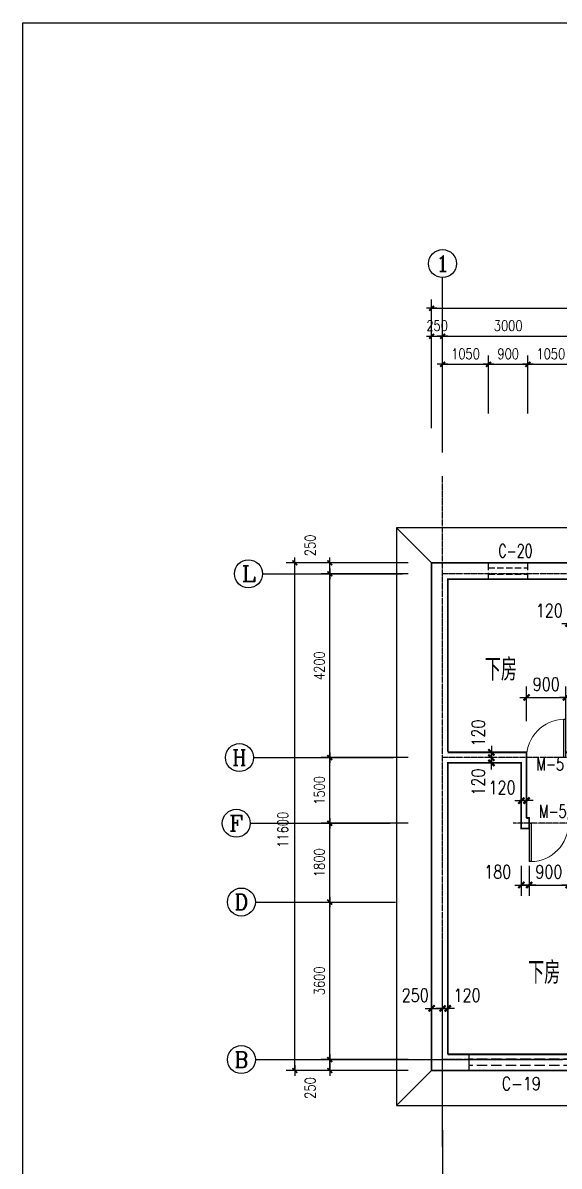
# Model space of a CAD drawing. Header units: millimetres. Extents: x -961 to 83139, y -328 to 41672.
# Drawn here: x -961 to 11298, y 15548 to 41672 of the extents above; entities that cross this region are included whole.
import ezdxf
from ezdxf.enums import TextEntityAlignment as Align

# ---------------------------------------------------------------- set-up
doc = ezdxf.new("R2010")
doc.units = ezdxf.units.MM
for name, pattern in [('CONTINOUS', [0]), ('DASH', [0.35, 0.25, -0.1]), ('DOTE', [2.42, 2, -0.2, 0.02, -0.2])]:
    doc.linetypes.add(name, pattern=pattern)
for name, color, linetype in [('AXIS', 3, 'Continuous'), ('AXIS_TEXT', 7, 'Continuous'), ('DOTE', 1, 'DOTE'), ('GROUND', 2, 'Continuous'), ('PUB_DIM', 3, 'Continuous'), ('PUB_TEXT', 7, 'Continuous'), ('PUB_WALL', 7, 'Continuous'), ('WALL', 9, 'Continuous'), ('WINDOW', 4, 'Continuous'), ('WINDOW_TEXT', 7, 'Continuous'), ('屋顶', 2, 'Continuous'), ('看线', 130, 'CONTINOUS')]:
    doc.layers.add(name, color=color, linetype=linetype)
doc.styles.add('_SIMPLEX', font='SIMPLEX.shx', dxfattribs={"width": 0.8})
doc.styles.add('_TCH_WINDOW', font='SIMPLEX', dxfattribs={"height": 3.5, "bigfont": 'GBCBIG'})
doc.styles.add('COMPLEX', font='COMPLEX')
doc.styles.add('DIM_FONT', font='SIMPLEX.shx', dxfattribs={"width": 0.8})
doc.styles.add('SIMPLEX', font='SIMPLEX.SHX')
doc.dimstyles.new('AXIS', dxfattribs={"dimtxt": 300, "dimasz": 1, "dimexe": 250, "dimexo": 300, "dimgap": 150, "dimtad": 1, "dimdec": 0, "dimzin": 0, "dimdsep": 46, "dimtxsty": 'DIM_FONT', "dimblk": '_DIMX', "dimcen": 0.09, "dimse1": 1, "dimse2": 1, "dimclrt": 7, "dimadec": 0, "dimazin": 0, "dimtfac": 1, "dimtdec": 0, "dimtix": 1, "dimtmove": 2, "dimatfit": 3, "dimldrblk": '_DIMX', "dimfxl": 1, "dimtolj": 1, "dimtzin": 0, "dimarcsym": 0})
doc.dimstyles.new('AXIS80', dxfattribs={"dimscale": 0.8, "dimtxt": 300, "dimasz": 1, "dimexe": 250, "dimexo": 300, "dimgap": 150, "dimtad": 1, "dimdec": 0, "dimzin": 0, "dimdsep": 46, "dimtxsty": 'DIM_FONT', "dimblk": '_DIMX', "dimcen": 0.09, "dimse1": 1, "dimse2": 1, "dimclrt": 7, "dimadec": 0, "dimazin": 0, "dimtfac": 1, "dimtdec": 0, "dimtix": 1, "dimtmove": 2, "dimatfit": 3, "dimldrblk": '_DIMX', "dimfxl": 1, "dimtolj": 1, "dimtzin": 0, "dimarcsym": 0})
doc.dimstyles.new('DIMA80', dxfattribs={"dimscale": 0.8, "dimtxt": 300, "dimasz": 1, "dimexe": 250, "dimexo": 300, "dimgap": 150, "dimtad": 1, "dimdec": 0, "dimzin": 0, "dimdsep": 46, "dimtxsty": 'DIM_FONT', "dimblk": '_DIMX', "dimcen": 0.09, "dimse1": 1, "dimclrt": 7, "dimadec": 0, "dimazin": 0, "dimtfac": 1, "dimtdec": 0, "dimtix": 1, "dimtmove": 2, "dimatfit": 3, "dimldrblk": '_DIMX', "dimfxl": 1, "dimtolj": 1, "dimtzin": 0, "dimarcsym": 0})
doc.dimstyles.new('DIMB80', dxfattribs={"dimscale": 0.8, "dimtxt": 300, "dimasz": 1, "dimexe": 250, "dimexo": 300, "dimgap": 150, "dimtad": 1, "dimdec": 0, "dimzin": 0, "dimdsep": 46, "dimtxsty": 'DIM_FONT', "dimblk": '_DIMX', "dimcen": 0.09, "dimse2": 1, "dimclrt": 7, "dimadec": 0, "dimazin": 0, "dimtfac": 1, "dimtdec": 0, "dimtix": 1, "dimtmove": 2, "dimatfit": 3, "dimldrblk": '_DIMX', "dimfxl": 1, "dimtolj": 1, "dimtzin": 0, "dimarcsym": 0})
doc.dimstyles.new('DIMN', dxfattribs={"dimtxt": 300, "dimasz": 1, "dimexe": 250, "dimexo": 300, "dimgap": 150, "dimtad": 1, "dimdec": 0, "dimzin": 0, "dimdsep": 46, "dimtxsty": 'DIM_FONT', "dimblk": '_DIMX', "dimblk1": '_DIMX', "dimblk2": '_DIMX', "dimsah": 1, "dimcen": 0.09, "dimclrt": 7, "dimadec": 0, "dimazin": 0, "dimtfac": 1, "dimtdec": 0, "dimtix": 1, "dimtmove": 2, "dimatfit": 3, "dimldrblk": '_DIMX', "dimfxl": 1, "dimtolj": 1, "dimtzin": 0, "dimarcsym": 0})
doc.dimstyles.new('DIMN80', dxfattribs={"dimscale": 0.8, "dimtxt": 300, "dimasz": 1, "dimexe": 250, "dimexo": 300, "dimgap": 150, "dimtad": 1, "dimdec": 0, "dimzin": 0, "dimdsep": 46, "dimtxsty": 'DIM_FONT', "dimblk": '_DIMX', "dimcen": 0.09, "dimclrt": 7, "dimadec": 0, "dimazin": 0, "dimtfac": 1, "dimtdec": 0, "dimtix": 1, "dimtmove": 2, "dimatfit": 3, "dimldrblk": '_DIMX', "dimfxl": 1, "dimtolj": 1, "dimtzin": 0, "dimarcsym": 0})

# ---------------------------------------------------------------- blocks, each defined once
blk = doc.blocks.new('_DIMX')
blk.add_line((-150, 0), (150, 0))
at = {"const_width": 50}
blk.add_lwpolyline([(-70, -70), (70, 70)], dxfattribs=at)
blk = doc.blocks.new('*D446')
at = {"layer": 'Defpoints', "color": 0}
for p in [(6055, 21583), (8088, 21583), (8088, 17983)]:
    blk.add_point(p, dxfattribs=at)
at = {"layer": 'PUB_DIM', "color": 0, "lineweight": -2}
blk.add_line((6055, 17984), (6055, 21582), dxfattribs=at)
at = {"layer": 'PUB_DIM', "color": 0, "lineweight": -2, "xscale": 0.8, "yscale": 0.8, "zscale": 0.8}
for p, rotation in [((6055, 21583), 90), ((6055, 17983), 270)]:
    blk.add_blockref('_DIMX', p, dxfattribs=dict(at, rotation=rotation))
at = {"layer": 'PUB_DIM', "color": 7, "insert": (5815, 19783), "char_height": 240, "attachment_point": 5, "rotation": 90, "style": 'DIM_FONT'}
blk.add_mtext('\\A1;3600', dxfattribs=at)
blk = doc.blocks.new('*D447')
at = {"layer": 'Defpoints', "color": 0}
for p in [(5255, 29333), (8088, 29333), (8088, 17733)]:
    blk.add_point(p, dxfattribs=at)
at = {"layer": 'PUB_DIM', "color": 0, "lineweight": -2}
for p, q in [((7848, 29333), (5055, 29333)), ((5255, 17734), (5255, 29332)), ((7848, 17733), (5055, 17733))]:
    blk.add_line(p, q, dxfattribs=at)
at = {"layer": 'PUB_DIM', "color": 0, "lineweight": -2, "xscale": 0.8, "yscale": 0.8, "zscale": 0.8}
for p, rotation in [((5255, 29333), 90), ((5255, 17733), 270)]:
    blk.add_blockref('_DIMX', p, dxfattribs=dict(at, rotation=rotation))
at = {"layer": 'PUB_DIM', "color": 7, "insert": (4980, 23233), "char_height": 240, "attachment_point": 5, "rotation": 90, "style": 'DIM_FONT'}
blk.add_mtext('\\A1;11600', dxfattribs=at)
blk = doc.blocks.new('*D454')
at = {"layer": 'Defpoints', "color": 0}
for p in [(6055, 17983), (8088, 17983), (8088, 17733)]:
    blk.add_point(p, dxfattribs=at)
at = {"layer": 'PUB_DIM', "color": 0, "lineweight": -2}
for p, q in [((7848, 17983), (5855, 17983)), ((6055, 17734), (6055, 17982)), ((7848, 17733), (5855, 17733))]:
    blk.add_line(p, q, dxfattribs=at)
at = {"layer": 'PUB_DIM', "color": 0, "lineweight": -2, "xscale": 0.8, "yscale": 0.8, "zscale": 0.8}
for p, rotation in [((6055, 17983), 90), ((6055, 17733), 270)]:
    blk.add_blockref('_DIMX', p, dxfattribs=dict(at, rotation=rotation))
at = {"layer": 'PUB_DIM', "color": 7, "insert": (5605, 17333), "char_height": 240, "attachment_point": 5, "rotation": 90, "style": 'DIM_FONT'}
blk.add_mtext('\\A1;250', dxfattribs=at)
blk = doc.blocks.new('_AXISO')
blk.add_circle((0, 0), 0.5)
at = {"layer": 'AXIS_TEXT', "style": 'COMPLEX', "width": 1.041667}
blk.add_attdef('A', text='', height=0.56, dxfattribs=at).set_placement((-0.25, -0.28), (0.25, -0.28), align=Align.FIT)
blk = doc.blocks.new('*D527')
at = {"layer": 'Defpoints', "color": 0}
for p in [(71593, 35152), (8383, 33230), (71593, 33230)]:
    blk.add_point(p, dxfattribs=at)
at = {"layer": 'PUB_DIM', "color": 0, "lineweight": -2}
for p, q in [((8383, 33470), (8383, 35352)), ((71593, 33470), (71593, 35352)), ((8383, 35152), (71592, 35152))]:
    blk.add_line(p, q, dxfattribs=at)
at = {"layer": 'PUB_DIM', "color": 0, "lineweight": -2, "xscale": 0.8, "yscale": 0.8, "zscale": 0.8, "rotation": 180}
blk.add_blockref('_DIMX', (8383, 35152), dxfattribs=at)
at = {"layer": 'PUB_DIM', "color": 0, "lineweight": -2, "xscale": 0.8, "yscale": 0.8, "zscale": 0.8}
blk.add_blockref('_DIMX', (71593, 35152), dxfattribs=at)
at = {"layer": 'PUB_DIM', "color": 7, "insert": (39988, 35392), "char_height": 240, "attachment_point": 5, "style": 'DIM_FONT'}
blk.add_mtext('\\A1;63200', dxfattribs=at)
blk = doc.blocks.new('*D529')
at = {"layer": 'Defpoints', "color": 0}
for p in [(6055, 29333), (8088, 29333), (8088, 29083)]:
    blk.add_point(p, dxfattribs=at)
at = {"layer": 'PUB_DIM', "color": 0, "lineweight": -2}
for p, q in [((7848, 29333), (5855, 29333)), ((6055, 29084), (6055, 29332))]:
    blk.add_line(p, q, dxfattribs=at)
at = {"layer": 'PUB_DIM', "color": 0, "lineweight": -2, "xscale": 0.8, "yscale": 0.8, "zscale": 0.8}
for p, rotation in [((6055, 29333), 90), ((6055, 29083), 270)]:
    blk.add_blockref('_DIMX', p, dxfattribs=dict(at, rotation=rotation))
at = {"layer": 'PUB_DIM', "color": 7, "insert": (5605, 29733), "char_height": 240, "attachment_point": 5, "rotation": 90, "style": 'DIM_FONT'}
blk.add_mtext('\\A1;250', dxfattribs=at)
blk = doc.blocks.new('*D530')
at = {"layer": 'Defpoints', "color": 0}
for p in [(6055, 24883), (8088, 24883), (8088, 23383)]:
    blk.add_point(p, dxfattribs=at)
at = {"layer": 'PUB_DIM', "color": 0, "lineweight": -2}
for p, q in [((7848, 24883), (5855, 24883)), ((6055, 23384), (6055, 24882))]:
    blk.add_line(p, q, dxfattribs=at)
at = {"layer": 'PUB_DIM', "color": 0, "lineweight": -2, "xscale": 0.8, "yscale": 0.8, "zscale": 0.8}
for p, rotation in [((6055, 24883), 90), ((6055, 23383), 270)]:
    blk.add_blockref('_DIMX', p, dxfattribs=dict(at, rotation=rotation))
at = {"layer": 'PUB_DIM', "color": 7, "insert": (5815, 24133), "char_height": 240, "attachment_point": 5, "rotation": 90, "style": 'DIM_FONT'}
blk.add_mtext('\\A1;1500', dxfattribs=at)
blk = doc.blocks.new('*D531')
at = {"layer": 'Defpoints', "color": 0}
for p in [(6055, 29083), (8088, 29083), (8088, 24883)]:
    blk.add_point(p, dxfattribs=at)
at = {"layer": 'PUB_DIM', "color": 0, "lineweight": -2}
for p, q in [((7848, 29083), (5855, 29083)), ((6055, 24884), (6055, 29082))]:
    blk.add_line(p, q, dxfattribs=at)
at = {"layer": 'PUB_DIM', "color": 0, "lineweight": -2, "xscale": 0.8, "yscale": 0.8, "zscale": 0.8}
for p, rotation in [((6055, 29083), 90), ((6055, 24883), 270)]:
    blk.add_blockref('_DIMX', p, dxfattribs=dict(at, rotation=rotation))
at = {"layer": 'PUB_DIM', "color": 7, "insert": (5815, 26983), "char_height": 240, "attachment_point": 5, "rotation": 90, "style": 'DIM_FONT'}
blk.add_mtext('\\A1;4200', dxfattribs=at)
blk = doc.blocks.new('*D532')
at = {"layer": 'Defpoints', "color": 0}
for p in [(6055, 23383), (8088, 23383), (8088, 21583)]:
    blk.add_point(p, dxfattribs=at)
at = {"layer": 'PUB_DIM', "color": 0, "lineweight": -2}
for p, q in [((7848, 23383), (5855, 23383)), ((6055, 21584), (6055, 23382))]:
    blk.add_line(p, q, dxfattribs=at)
at = {"layer": 'PUB_DIM', "color": 0, "lineweight": -2, "xscale": 0.8, "yscale": 0.8, "zscale": 0.8}
for p, rotation in [((6055, 23383), 90), ((6055, 21583), 270)]:
    blk.add_blockref('_DIMX', p, dxfattribs=dict(at, rotation=rotation))
at = {"layer": 'PUB_DIM', "color": 7, "insert": (5815, 22483), "char_height": 240, "attachment_point": 5, "rotation": 90, "style": 'DIM_FONT'}
blk.add_mtext('\\A1;1800', dxfattribs=at)
blk = doc.blocks.new('*D541')
at = {"layer": 'Defpoints', "color": 0}
for p in [(11633, 33870), (10583, 32503), (11633, 32503)]:
    blk.add_point(p, dxfattribs=at)
at = {"layer": 'PUB_DIM', "color": 0, "lineweight": -2}
for p, q in [((11633, 32743), (11633, 34070)), ((10583, 33870), (11632, 33870))]:
    blk.add_line(p, q, dxfattribs=at)
at = {"layer": 'PUB_DIM', "color": 0, "lineweight": -2, "xscale": 0.8, "yscale": 0.8, "zscale": 0.8, "rotation": 180}
blk.add_blockref('_DIMX', (10583, 33870), dxfattribs=at)
at = {"layer": 'PUB_DIM', "color": 0, "lineweight": -2, "xscale": 0.8, "yscale": 0.8, "zscale": 0.8}
blk.add_blockref('_DIMX', (11633, 33870), dxfattribs=at)
at = {"layer": 'PUB_DIM', "color": 7, "insert": (11108, 34110), "char_height": 240, "attachment_point": 5, "style": 'DIM_FONT'}
blk.add_mtext('\\A1;1050', dxfattribs=at)
blk = doc.blocks.new('*D542')
at = {"layer": 'Defpoints', "color": 0}
for p in [(10583, 33870), (9683, 32503), (10583, 32503)]:
    blk.add_point(p, dxfattribs=at)
at = {"layer": 'PUB_DIM', "color": 0, "lineweight": -2}
for p, q in [((10583, 32743), (10583, 34070)), ((9683, 33870), (10582, 33870))]:
    blk.add_line(p, q, dxfattribs=at)
at = {"layer": 'PUB_DIM', "color": 0, "lineweight": -2, "xscale": 0.8, "yscale": 0.8, "zscale": 0.8, "rotation": 180}
blk.add_blockref('_DIMX', (9683, 33870), dxfattribs=at)
at = {"layer": 'PUB_DIM', "color": 0, "lineweight": -2, "xscale": 0.8, "yscale": 0.8, "zscale": 0.8}
blk.add_blockref('_DIMX', (10583, 33870), dxfattribs=at)
at = {"layer": 'PUB_DIM', "color": 7, "insert": (10133, 34110), "char_height": 240, "attachment_point": 5, "style": 'DIM_FONT'}
blk.add_mtext('\\A1;900', dxfattribs=at)
blk = doc.blocks.new('*D543')
at = {"layer": 'Defpoints', "color": 0}
for p in [(9683, 33870), (8633, 32503), (9683, 32503)]:
    blk.add_point(p, dxfattribs=at)
at = {"layer": 'PUB_DIM', "color": 0, "lineweight": -2}
for p, q in [((9683, 32743), (9683, 34070)), ((8633, 33870), (9682, 33870))]:
    blk.add_line(p, q, dxfattribs=at)
at = {"layer": 'PUB_DIM', "color": 0, "lineweight": -2, "xscale": 0.8, "yscale": 0.8, "zscale": 0.8, "rotation": 180}
blk.add_blockref('_DIMX', (8633, 33870), dxfattribs=at)
at = {"layer": 'PUB_DIM', "color": 0, "lineweight": -2, "xscale": 0.8, "yscale": 0.8, "zscale": 0.8}
blk.add_blockref('_DIMX', (9683, 33870), dxfattribs=at)
at = {"layer": 'PUB_DIM', "color": 7, "insert": (9158, 34110), "char_height": 240, "attachment_point": 5, "style": 'DIM_FONT'}
blk.add_mtext('\\A1;1050', dxfattribs=at)
blk = doc.blocks.new('*D544')
at = {"layer": 'Defpoints', "color": 0}
for p in [(8633, 34512), (8383, 32169), (8633, 32169)]:
    blk.add_point(p, dxfattribs=at)
at = {"layer": 'PUB_DIM', "color": 0, "lineweight": -2}
for p, q in [((8382, 34512), (8381, 34512)), ((8383, 32409), (8383, 34712)), ((8383, 34512), (8633, 34512)), ((8633, 34512), (8634, 34512))]:
    blk.add_line(p, q, dxfattribs=at)
at = {"layer": 'PUB_DIM', "color": 0, "lineweight": -2, "xscale": 0.8, "yscale": 0.8, "zscale": 0.8}
blk.add_blockref('_DIMX', (8383, 34512), dxfattribs=at)
at = {"layer": 'PUB_DIM', "color": 0, "lineweight": -2, "xscale": 0.8, "yscale": 0.8, "zscale": 0.8, "rotation": 180}
blk.add_blockref('_DIMX', (8633, 34512), dxfattribs=at)
at = {"layer": 'PUB_DIM', "color": 7, "insert": (8508, 34752), "char_height": 240, "attachment_point": 5, "style": 'DIM_FONT'}
blk.add_mtext('\\A1;250', dxfattribs=at)
blk = doc.blocks.new('*D545')
at = {"layer": 'Defpoints', "color": 0}
for p in [(11633, 34512), (8633, 32169), (11633, 32169)]:
    blk.add_point(p, dxfattribs=at)
at = {"layer": 'PUB_DIM', "color": 0, "lineweight": -2}
for p, q in [((8633, 34512), (11632, 34512)), ((11633, 32409), (11633, 34712))]:
    blk.add_line(p, q, dxfattribs=at)
at = {"layer": 'PUB_DIM', "color": 0, "lineweight": -2, "xscale": 0.8, "yscale": 0.8, "zscale": 0.8, "rotation": 180}
blk.add_blockref('_DIMX', (8633, 34512), dxfattribs=at)
at = {"layer": 'PUB_DIM', "color": 0, "lineweight": -2, "xscale": 0.8, "yscale": 0.8, "zscale": 0.8}
blk.add_blockref('_DIMX', (11633, 34512), dxfattribs=at)
at = {"layer": 'PUB_DIM', "color": 7, "insert": (10133, 34752), "char_height": 240, "attachment_point": 5, "style": 'DIM_FONT'}
blk.add_mtext('\\A1;3000', dxfattribs=at)
blk = doc.blocks.new('*D633')
at = {"layer": 'Defpoints', "color": 0}
for p in [(8633, 19153), (8753, 19153), (8753, 19153)]:
    blk.add_point(p, dxfattribs=at)
at = {"layer": 'PUB_DIM', "color": 0, "lineweight": -2}
for p, q in [((8632, 19153), (8631, 19153)), ((8633, 19153), (8753, 19153)), ((8754, 19153), (8755, 19153))]:
    blk.add_line(p, q, dxfattribs=at)
blk.add_blockref('_DIMX', (8633, 19153), dxfattribs=at)
at = {"layer": 'PUB_DIM', "color": 0, "lineweight": -2, "rotation": 180}
blk.add_blockref('_DIMX', (8753, 19153), dxfattribs=at)
at = {"layer": 'PUB_DIM', "color": 7, "insert": (9193, 19453), "char_height": 300, "attachment_point": 5, "style": 'DIM_FONT'}
blk.add_mtext('\\A1;120', dxfattribs=at)
blk = doc.blocks.new('*D634')
at = {"layer": 'Defpoints', "color": 0}
for p in [(8383, 19153), (8633, 19153), (8633, 19153)]:
    blk.add_point(p, dxfattribs=at)
at = {"layer": 'PUB_DIM', "color": 0, "lineweight": -2}
for p, q in [((8382, 19153), (8381, 19153)), ((8383, 19153), (8633, 19153)), ((8634, 19153), (8635, 19153))]:
    blk.add_line(p, q, dxfattribs=at)
blk.add_blockref('_DIMX', (8383, 19153), dxfattribs=at)
at = {"layer": 'PUB_DIM', "color": 0, "lineweight": -2, "rotation": 180}
blk.add_blockref('_DIMX', (8633, 19153), dxfattribs=at)
at = {"layer": 'PUB_DIM', "color": 7, "insert": (8008, 19453), "char_height": 300, "attachment_point": 5, "style": 'DIM_FONT'}
blk.add_mtext('\\A1;250', dxfattribs=at)
blk = doc.blocks.new('$DorLib2D$00000001')
for p, q in [((0.45, 0.975), (0.5, 0.975)), ((0.45, 0), (0.45, 0.975)), ((0.5, 0), (0.5, 0.975)), ((0.5, 0), (0.45, 0))]:
    blk.add_line(p, q)
at = {"lineweight": 13}
blk.add_arc((0.475, 0), 0.975, 91.4693, 180, dxfattribs=at)
blk = doc.blocks.new('_GCBLK')
at = {"linetype": 'DASH'}
for p, q in [((-0.5, -0.5), (-0.5, 0.5)), ((0.5, -0.5), (0.5, 0.5)), ((-0.5, 0.2), (0.5, 0.2)), ((-0.5, -0.2), (0.5, -0.2))]:
    blk.add_line(p, q, dxfattribs=at)
at = {"layer": 'WINDOW_TEXT', "style": 'SIMPLEX', "flags": 9}
blk.add_attdef('A', text='', height=1, dxfattribs=at).set_placement((0, 1.5), align=Align.MIDDLE)
blk = doc.blocks.new('*D651')
at = {"layer": 'Defpoints', "color": 0}
for p in [(10433, 22713), (10613, 22713), (10613, 21972)]:
    blk.add_point(p, dxfattribs=at)
at = {"layer": 'PUB_DIM', "color": 0, "lineweight": -2}
for p, q in [((10433, 22413), (10433, 21722)), ((10613, 22413), (10613, 21722)), ((10432, 21972), (10431, 21972)), ((10433, 21972), (10613, 21972)), ((10614, 21972), (10615, 21972))]:
    blk.add_line(p, q, dxfattribs=at)
blk.add_blockref('_DIMX', (10433, 21972), dxfattribs=at)
at = {"layer": 'PUB_DIM', "color": 0, "lineweight": -2, "rotation": 180}
blk.add_blockref('_DIMX', (10613, 21972), dxfattribs=at)
at = {"layer": 'PUB_DIM', "color": 7, "insert": (9895, 22272), "char_height": 300, "attachment_point": 5, "style": 'DIM_FONT'}
blk.add_mtext('\\A1;180', dxfattribs=at)
blk = doc.blocks.new('*D652')
at = {"layer": 'Defpoints', "color": 0}
for p in [(10613, 22713), (11513, 22713), (11513, 21972)]:
    blk.add_point(p, dxfattribs=at)
at = {"layer": 'PUB_DIM', "color": 0, "lineweight": -2}
for p, q in [((10613, 22413), (10613, 21722)), ((11513, 22413), (11513, 21722)), ((10612, 21972), (10611, 21972)), ((10613, 21972), (11513, 21972)), ((11514, 21972), (11515, 21972))]:
    blk.add_line(p, q, dxfattribs=at)
blk.add_blockref('_DIMX', (10613, 21972), dxfattribs=at)
at = {"layer": 'PUB_DIM', "color": 0, "lineweight": -2, "rotation": 180}
blk.add_blockref('_DIMX', (11513, 21972), dxfattribs=at)
at = {"layer": 'PUB_DIM', "color": 7, "insert": (11063, 22272), "char_height": 300, "attachment_point": 5, "style": 'DIM_FONT'}
blk.add_mtext('\\A1;900', dxfattribs=at)
blk = doc.blocks.new('*D665')
at = {"layer": 'Defpoints', "color": 0}
for p in [(10433, 23901), (10553, 23901), (10553, 23901)]:
    blk.add_point(p, dxfattribs=at)
at = {"layer": 'PUB_DIM', "color": 0, "lineweight": -2}
for p, q in [((10432, 23901), (10431, 23901)), ((10433, 23901), (10553, 23901)), ((10554, 23901), (10555, 23901))]:
    blk.add_line(p, q, dxfattribs=at)
blk.add_blockref('_DIMX', (10433, 23901), dxfattribs=at)
at = {"layer": 'PUB_DIM', "color": 0, "lineweight": -2, "rotation": 180}
blk.add_blockref('_DIMX', (10553, 23901), dxfattribs=at)
at = {"layer": 'PUB_DIM', "color": 7, "insert": (9993, 24201), "char_height": 300, "attachment_point": 5, "style": 'DIM_FONT'}
blk.add_mtext('\\A1;120', dxfattribs=at)
blk = doc.blocks.new('*D666')
at = {"layer": 'Defpoints', "color": 0}
for p in [(11453, 26259), (10553, 25418), (11453, 25418)]:
    blk.add_point(p, dxfattribs=at)
at = {"layer": 'PUB_DIM', "color": 0, "lineweight": -2}
for p, q in [((10553, 25718), (10553, 26509)), ((11453, 25718), (11453, 26509)), ((10552, 26259), (10551, 26259)), ((10553, 26259), (11453, 26259)), ((11454, 26259), (11455, 26259))]:
    blk.add_line(p, q, dxfattribs=at)
blk.add_blockref('_DIMX', (10553, 26259), dxfattribs=at)
at = {"layer": 'PUB_DIM', "color": 0, "lineweight": -2, "rotation": 180}
blk.add_blockref('_DIMX', (11453, 26259), dxfattribs=at)
at = {"layer": 'PUB_DIM', "color": 7, "insert": (11003, 26559), "char_height": 300, "attachment_point": 5, "style": 'DIM_FONT'}
blk.add_mtext('\\A1;900', dxfattribs=at)
blk = doc.blocks.new('*D674')
at = {"layer": 'Defpoints', "color": 0}
for p in [(9749, 24883), (9749, 24883), (9749, 24763)]:
    blk.add_point(p, dxfattribs=at)
at = {"layer": 'PUB_DIM', "color": 0, "lineweight": -2}
for p, q in [((9749, 24884), (9749, 24885)), ((9749, 24763), (9749, 24883)), ((9749, 24762), (9749, 24761))]:
    blk.add_line(p, q, dxfattribs=at)
for p, rotation in [((9749, 24883), 270), ((9749, 24763), 90)]:
    blk.add_blockref('_DIMX', p, dxfattribs=dict(at, rotation=rotation))
at = {"layer": 'PUB_DIM', "color": 7, "insert": (9449, 24323), "char_height": 300, "attachment_point": 5, "rotation": 90, "style": 'DIM_FONT'}
blk.add_mtext('\\A1;120', dxfattribs=at)
blk = doc.blocks.new('*D675')
at = {"layer": 'Defpoints', "color": 0}
for p in [(9749, 25003), (9749, 25003), (9749, 24883)]:
    blk.add_point(p, dxfattribs=at)
at = {"layer": 'PUB_DIM', "color": 0, "lineweight": -2}
for p, q in [((9749, 25004), (9749, 25005)), ((9749, 24883), (9749, 25003)), ((9749, 24882), (9749, 24881))]:
    blk.add_line(p, q, dxfattribs=at)
for p, rotation in [((9749, 25003), 270), ((9749, 24883), 90)]:
    blk.add_blockref('_DIMX', p, dxfattribs=dict(at, rotation=rotation))
at = {"layer": 'PUB_DIM', "color": 7, "insert": (9449, 25443), "char_height": 300, "attachment_point": 5, "rotation": 90, "style": 'DIM_FONT'}
blk.add_mtext('\\A1;120', dxfattribs=at)
blk = doc.blocks.new('*D680')
at = {"layer": 'Defpoints', "color": 0}
for p in [(11513, 27946), (11633, 27946), (11633, 27946)]:
    blk.add_point(p, dxfattribs=at)
at = {"layer": 'PUB_DIM', "color": 0, "lineweight": -2}
for p, q in [((11512, 27946), (11511, 27946)), ((11513, 27946), (11633, 27946)), ((11634, 27946), (11635, 27946))]:
    blk.add_line(p, q, dxfattribs=at)
blk.add_blockref('_DIMX', (11513, 27946), dxfattribs=at)
at = {"layer": 'PUB_DIM', "color": 0, "lineweight": -2, "rotation": 180}
blk.add_blockref('_DIMX', (11633, 27946), dxfattribs=at)
at = {"layer": 'PUB_DIM', "color": 7, "insert": (11073, 28246), "char_height": 300, "attachment_point": 5, "style": 'DIM_FONT'}
blk.add_mtext('\\A1;120', dxfattribs=at)

msp = doc.modelspace()

# ---------------------------------------------------------------- linework, layer by layer
at = {"layer": 'AXIS'}
for p, q in [((4516.4, 29083.2), (7716.4, 29083.2)), ((4310.3, 24883.2), (7510.3, 24883.2)), ((4236.7, 23383), (7436.7, 23383)), ((4354.5, 21583), (7554.5, 21583)), ((4354.5, 17983.2), (7554.5, 17983.2))]:
    msp.add_line(p, q, dxfattribs=at)
at = {"layer": 'DOTE'}
for p, q in [((8632.6, 15983.2), (8632.6, 31323.2)), ((31432.6, 29083.2), (8632.6, 29083.2)), ((31432.6, 24883.2), (8632.6, 24883.2)), ((29907, 23383), (10246.3, 23383)), ((31432.6, 17983.2), (8632.6, 17983.2))]:
    msp.add_line(p, q, dxfattribs=at)
at = {"layer": 'GROUND'}
for p, q in [((8382.6, 29333.2), (7582.6, 30133.2)), ((8382.6, 17733.2), (7582.6, 16933.2))]:
    msp.add_line(p, q, dxfattribs=at)
msp.add_lwpolyline([(18532.6, 30133.2), (7582.6, 30133.2), (7582.6, 16933.2), (11982.6, 16933.2)], dxfattribs=at)
at = {"layer": 'PUB_DIM'}
for p, q in [((8632.6, 31851.7), (8632.6, 35851.7)), ((8632.6, 16370.7), (8632.6, 12370.7))]:
    msp.add_line(p, q, dxfattribs=at)
at = {"layer": 'PUB_WALL', "const_width": 40}
for points in [[(12232.6, 17733.2), (8382.6, 17733.2), (8382.6, 24883.2), (8382.6, 29333.2), (11632.6, 29333.2), (13732.6, 29333.2), (18712.6, 29333.2), (18712.6, 30223.2), (19282.6, 30223.2), (19282.6, 29983.2), (18952.6, 29983.2), (18952.6, 24763.2), (18652.6, 24763.2), (18652.6, 25003.2), (18712.6, 25003.2), (18712.6, 28963.2)], [(11452.6, 25003.2), (11512.6, 25003.2), (11512.6, 28963.2), (8752.6, 28963.2), (8752.6, 25023.2)], [(8752.6, 25003.2), (10532.6, 25003.2)], [(10552.6, 24783.2), (10552.6, 25003.2), (10532.6, 25003.2)], [(10552.6, 23503.1), (10612.6, 23503.1), (10612.6, 23263.1), (10432.6, 23263.1), (10432.6, 24763.2), (8752.6, 24763.2), (8752.6, 18103.2)], [(10552.6, 24783.2), (10552.6, 23503.1)], [(12932.5, 21483), (13702.5, 21483), (13702.5, 21723), (13102.6, 21723), (13102.6, 23263.1), (14282.6, 23263.1), (14282.6, 23503.1), (12932.6, 23503.1), (11512.6, 23503.1), (11512.6, 23263.1), (12862.6, 23263.1), (12862.6, 21723), (12112.6, 21723), (12112.5, 18103.2), (8752.6, 18103.2)]]:
    msp.add_lwpolyline(points, dxfattribs=at)
at = {"layer": 'WALL'}
for p, q in [((8382.6, 29333.2), (11632.6, 29333.2)), ((8382.6, 29333.2), (8382.6, 24883.2)), ((11512.6, 28963.2), (8752.6, 28963.2)), ((8752.6, 25023.2), (8752.6, 28963.2)), ((8382.6, 24883.2), (8382.6, 17733.2)), ((8752.6, 25003.2), (10532.6, 25003.2)), ((10552.6, 25003.2), (10532.6, 25003.2)), ((10552.6, 25003.2), (10552.6, 24783.2)), ((10432.6, 24763.2), (8752.6, 24763.2)), ((8752.6, 24763.2), (8752.6, 18103.2)), ((10432.6, 24763.2), (10432.6, 23263.1)), ((10552.6, 24783.2), (10552.6, 23503.1)), ((10612.6, 23263.1), (10432.6, 23263.1)), ((10612.6, 23503.1), (10552.6, 23503.1)), ((10612.6, 23263.1), (10612.6, 23503.1)), ((12112.5, 18103.2), (8752.6, 18103.2)), ((12232.6, 17733.2), (8382.6, 17733.2))]:
    msp.add_line(p, q, dxfattribs=at)
at = {"layer": 'WINDOW'}
msp.add_line((10982.6, 28963.2), (9482.6, 28963.2), dxfattribs=at)
at = {"layer": 'WINDOW', "linetype": 'DASH'}
msp.add_line((9232.6, 18103.2), (9232.6, 17733.2), dxfattribs=at)
at = {"layer": '屋顶'}
for p, q in [((8632.6, 16100.2), (8632.6, 20710.7)), ((6345.2, 17983.2), (11378.1, 17983.2))]:
    msp.add_line(p, q, dxfattribs=at)
at = {"layer": '看线'}
msp.add_lwpolyline([(-961.5, 41672.3), (83138.5, 41672.3), (83138.5, -327.7), (-961.5, -327.7)], close=True, dxfattribs=at)

# ---------------------------------------------------------------- block references
at = {"layer": 'AXIS'}
ref = msp.add_blockref('_AXISO', (8632.6, 36171.7), dxfattribs=dict(at, xscale=640, yscale=640, zscale=640))
ref.add_attrib('A', '1', dxfattribs={"layer": 'AXIS_TEXT', "height": 358.4, "style": 'COMPLEX', "width": 2.083333}).set_placement((8472.6, 35992.5), (8792.6, 35992.5), align=Align.FIT)
ref = msp.add_blockref('_AXISO', (4196.4, 29083.2), dxfattribs=dict(at, xscale=640, yscale=640, zscale=640))
ref.add_attrib('A', 'L', dxfattribs={"layer": 'AXIS_TEXT', "height": 358.4, "style": 'COMPLEX', "width": 1.25}).set_placement((4036.4, 28904), (4356.4, 28904), align=Align.FIT)
ref = msp.add_blockref('_AXISO', (3990.3, 24883.2), dxfattribs=dict(at, xscale=640, yscale=640, zscale=640))
ref.add_attrib('A', 'H', dxfattribs={"layer": 'AXIS_TEXT', "height": 358.4, "style": 'COMPLEX', "width": 0.9375}).set_placement((3830.3, 24704), (4150.3, 24704), align=Align.FIT)
ref = msp.add_blockref('_AXISO', (3916.7, 23383), dxfattribs=dict(at, xscale=640, yscale=640, zscale=640))
ref.add_attrib('A', 'F', dxfattribs={"layer": 'AXIS_TEXT', "height": 358.4, "style": 'COMPLEX', "width": 1.171875}).set_placement((3756.7, 23203.8), (4076.7, 23203.8), align=Align.FIT)
ref = msp.add_blockref('_AXISO', (4034.5, 21583), dxfattribs=dict(at, xscale=640, yscale=640, zscale=640))
ref.add_attrib('A', 'D', dxfattribs={"layer": 'AXIS_TEXT', "height": 358.4, "style": 'COMPLEX', "width": 1.102941}).set_placement((3874.5, 21403.8), (4194.5, 21403.8), align=Align.FIT)
ref = msp.add_blockref('_AXISO', (4034.5, 17983.2), dxfattribs=dict(at, xscale=640, yscale=640, zscale=640))
ref.add_attrib('A', 'B', dxfattribs={"layer": 'AXIS_TEXT', "height": 358.4, "style": 'COMPLEX', "width": 1.102941}).set_placement((3874.5, 17804), (4194.5, 17804), align=Align.FIT)
at = {"layer": 'WINDOW'}
ref = msp.add_blockref('_GCBLK', (10132.6, 29148.2), dxfattribs=dict(at, xscale=900, yscale=370, zscale=900, rotation=359.9999999999592))
ref.add_attrib('A', 'C-20', (9907.6, 29459.4), dxfattribs={"layer": 'WINDOW_TEXT', "height": 297.5, "style": '_SIMPLEX', "width": 0.705882, "flags": 8})
ref = msp.add_blockref('$DorLib2D$00000001', (11002.6, 24883.2), dxfattribs=dict(at, xscale=-900, yscale=-900, zscale=-900, rotation=180))
ref.add_attrib('A', 'M-5', (10777.6, 24589.4), dxfattribs={"layer": 'WINDOW_TEXT', "height": 297.5, "style": '_SIMPLEX', "width": 0.705882, "flags": 8})
ref = msp.add_blockref('$DorLib2D$00000001', (11062.6, 23383.1), dxfattribs=dict(at, xscale=899.9999999999969, yscale=900, zscale=-900, rotation=179.9982830913626))
ref.add_attrib('A', 'M-5', (10837.6, 23510), dxfattribs={"layer": 'WINDOW_TEXT', "height": 297.5, "rotation": 359.99828, "style": '_SIMPLEX', "width": 0.705882, "flags": 8})
ref = msp.add_blockref('_GCBLK', (10432.6, 17918.2), dxfattribs=dict(at, xscale=2399.999999999971, yscale=370, zscale=2400, rotation=180.0001563409999))
ref.add_attrib('A', 'C-19', dxfattribs={"layer": 'WINDOW_TEXT', "height": 300, "rotation": 0.00016, "style": '_SIMPLEX', "width": 0.8, "flags": 8}).set_placement((10432.6, 17433.2), align=Align.MIDDLE)

# ---------------------------------------------------------------- texts
at = {"layer": 'PUB_TEXT', "style": '_TCH_WINDOW'}
for p in [(9599.1, 26639.7), (10588.2, 19713.5)]:
    msp.add_text('下房', height=510.64, dxfattribs=at).set_placement(p)

# ---------------------------------------------------------------- dimensions: what is measured, and where the dimension line sits
at = {"layer": 'PUB_DIM'}
dim = msp.add_aligned_dim(p1=(8382.7, 33229.7), p2=(71592.6, 33229.7), distance=1922, text='63200', dimstyle='DIMN80', dxfattribs=at)
dim.commit()
dim.dimension.update_dxf_attribs({"geometry": '*D527', "text_midpoint": (39987.6, 35391.7)})
for p1, p2, distance, dimstyle, picture, middle in [((8382.7, 32169.3), (8632.6, 32169.3), 2342.4, 'DIMB80', '*D544', (8507.6, 34751.7)), ((8632.6, 32169.3), (11632.6, 32169.3), 2342.4, 'DIMA80', '*D545', (10132.6, 34751.7)), ((8632.6, 32503.1), (9682.6, 32503.1), 1367, 'DIMA80', '*D543', (9157.6, 34110.1)), ((9682.6, 32503.1), (10582.6, 32503.1), 1367, 'DIMA80', '*D542', (10132.6, 34110.1)), ((10582.6, 32503.1), (11632.6, 32503.1), 1367, 'DIMA80', '*D541', (11107.6, 34110.1)), ((8088, 24883.2), (8088, 29083.2), 2033.3, 'DIMA80', '*D531', (5814.7, 26983.2)), ((10552.6, 25418.3), (11452.6, 25418.3), 840.2, 'DIMN', '*D666', (11002.6, 26558.5)), ((8088, 23383), (8088, 24883.2), 2033.3, 'DIMA80', '*D530', (5814.7, 24133.1)), ((8088, 21583), (8088, 23383), 2033.3, 'DIMA80', '*D532', (5814.7, 22483)), ((10612.6, 22713.3), (11512.6, 22713.3), -741.7, 'DIMN', '*D652', (11062.6, 22271.6)), ((8088, 17983.2), (8088, 21583), 2033.3, 'AXIS80', '*D446', (5814.7, 19783.1))]:
    dim = msp.add_aligned_dim(p1=p1, p2=p2, distance=distance, dimstyle=dimstyle, dxfattribs=at)
    dim.commit()
    dim.dimension.update_dxf_attribs({"geometry": picture, "text_midpoint": middle})
for base, p1, p2, angle, dimstyle, picture, middle, dimtype in [((6054.7, 29333.2), (8088, 29083.2), (8088, 29333.2), 90, 'DIMA80', '*D529', (5604.7, 29733.2), 161), ((5254.7, 29333.2), (8088, 17733.2), (8088, 29333.2), 90, 'DIMN80', '*D447', (4979.7, 23233.2), 161), ((11632.6, 27945.9), (11512.6, 27945.9), (11632.6, 27945.9), 0, 'AXIS', '*D680', (11072.6, 28245.9), 161), ((9749.4, 25003.2), (9749.4, 24883.2), (9749.4, 25003.2), 90, 'AXIS', '*D675', (9449.4, 25443.2), 160), ((9749.4, 24883.2), (9749.4, 24763.2), (9749.4, 24883.2), 90, 'AXIS', '*D674', (9449.4, 24323.2), 161), ((10552.6, 23900.8), (10432.6, 23900.8), (10552.6, 23900.8), 0, 'AXIS', '*D665', (9992.6, 24200.8), 161), ((10612.6, 21971.6), (10432.6, 22713.3), (10612.6, 22713.3), 0, 'DIMN', '*D651', (9894.9, 22271.6), 161), ((8632.6, 19153.5), (8382.6, 19153.5), (8632.6, 19153.5), 0, 'AXIS', '*D634', (8007.6, 19453.5), 161), ((6054.7, 17983.2), (8088, 17733.2), (8088, 17983.2), 90, 'DIMN80', '*D454', (5604.7, 17333.2), 161)]:
    dim = msp.add_linear_dim(base=base, p1=p1, p2=p2, angle=angle, dimstyle=dimstyle, dxfattribs=at)
    dim.commit()
    dim.dimension.update_dxf_attribs({"geometry": picture, "text_midpoint": middle, "dimtype": dimtype})
dim = msp.add_linear_dim(base=(8752.6, 19153.5), p1=(8632.6, 19153.5), p2=(8752.6, 19153.5), dimstyle='AXIS', dxfattribs=at)
dim.commit()
dim.dimension.update_dxf_attribs({"geometry": '*D633', "text_midpoint": (9192.6, 19453.5), "dimtype": 160})

doc.saveas('drawing.dxf')
